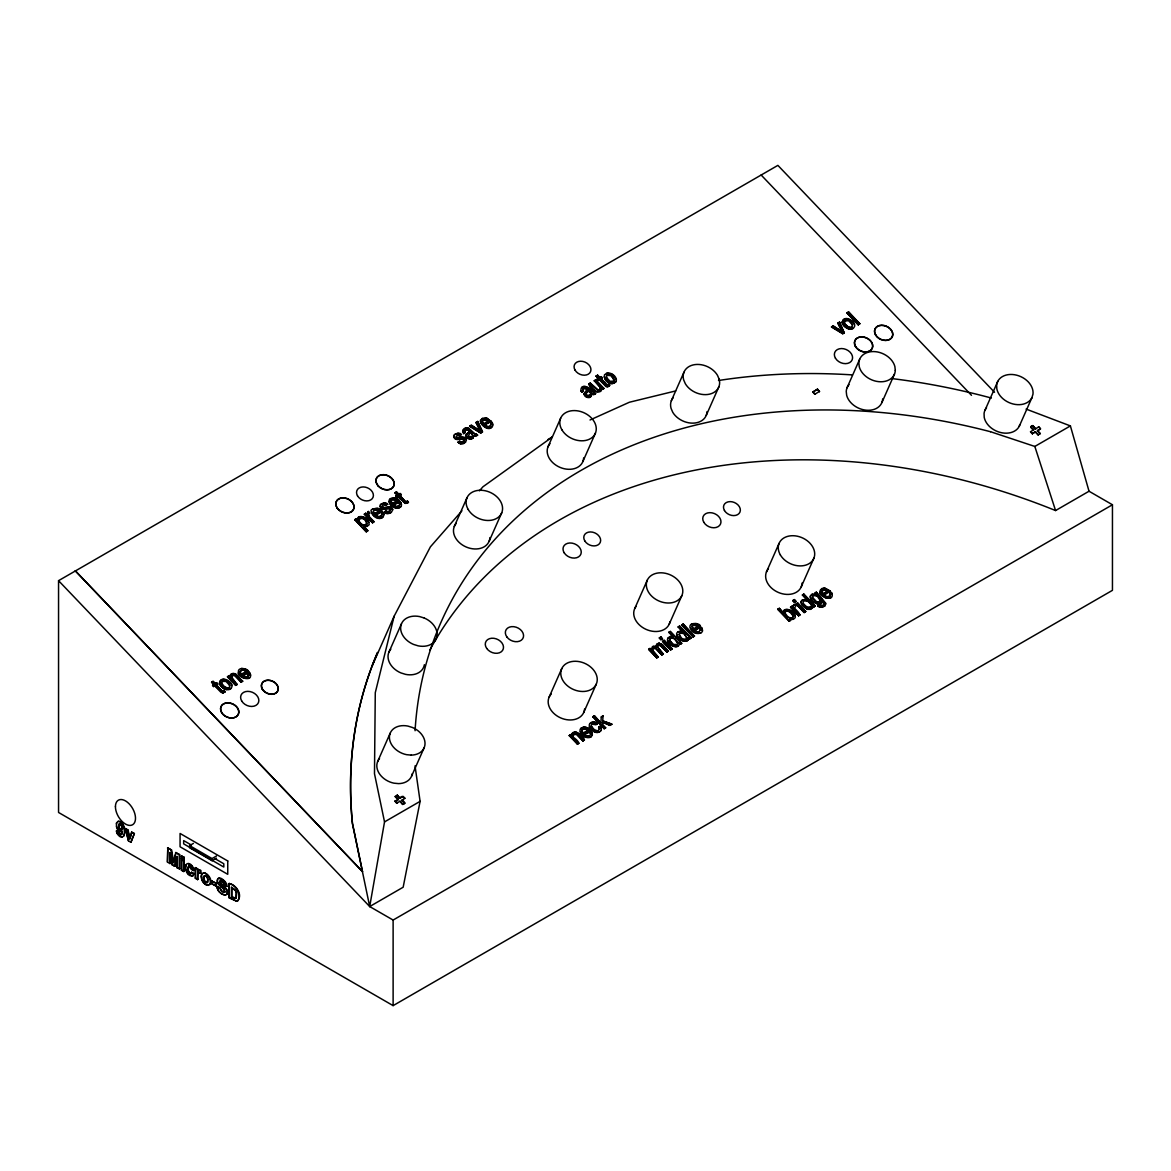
<?xml version="1.0" encoding="UTF-8"?>
<svg xmlns="http://www.w3.org/2000/svg" width="1171" height="1171" viewBox="0 0 1171 1171"><rect width="100%" height="100%" fill="white"/><g stroke="black" fill="none" stroke-linecap="round" stroke-linejoin="round"><path stroke-width="1.5" d="M366.743 524.359C368.792 515.43 352.003 517.611 361.795 524.549C370.607 529.19 365.147 514.64 359.16 518.943M785.302 611.891C788.976 607.647 794.07 618.727 793.03 615.214C792.957 610.486 784.819 610.969 785.434 611.613M465.194 432.582L464.682 431.089L465.194 432.582L463.716 433.651L462.911 430.211L466.219 427.927L468.371 427.898L475.28 434.28L477.592 435.07L475.982 436.315L474.006 435.627L477.592 435.07M463.716 433.651L462.589 431.074M823.886 604.207L821.866 600.313C822.057 610.398 806.556 598.308 810.859 595.38M821.222 603.124C817.724 605.978 810.2 600.313 810.478 596.434M390.821 509.385C388.611 506.882 381.336 512.239 380.194 506.443C381.204 511.288 388.23 506.56 390.821 509.385L388.465 512.02L385.83 511.142L384.41 511.961C385.698 515.562 392.753 511.961 390.733 512.605M464.55 439.652C462.34 437.149 455.051 442.521 453.909 436.71C454.919 441.569 461.945 436.842 464.55 439.652L462.194 442.287L459.544 441.408L458.124 442.228C464.521 448.552 471.181 435.495 460.774 437.149C448.917 439.037 465.385 435.041 466.453 439.974M656.023 646.743C653.155 645.528 651.208 646.787 656.023 646.743L657.59 643.611L656.404 644.753M656.155 646.465L656.053 645.777M783.619 611.364C783.472 607.69 794.582 609.257 795.168 616.107C796.807 620.484 784.731 619.591 793.484 619.269M235.02 889.755L236.762 892.697L236.205 897.601L235.898 891.131L231.521 887.442L231.521 896.693L234.434 898.303L236.235 897.879L235.02 898.42M228.887 675.828L230.131 677.541L228.887 675.828L227.481 676.867L235.605 685.372L237.01 684.552L231.302 677.994L232.282 675.33L234.917 675.345L241.182 682.137L234.786 675.638L232.282 675.33M572.985 736.208L574.083 734.144L576.703 734.144L582.982 740.936L576.586 734.437L573.614 734.48M600.167 388.787L599.933 386.752L594.37 380.677L595.761 379.872L603.885 388.377L602.509 389.387L601.499 387.908L602.509 389.387M600.869 723.005L594.385 715.788L600.869 723.005L601.279 716.974L603.065 715.935L602.699 720.926L611.716 724.132L602.699 720.926M679.356 642.879L680.307 644.284L679.356 642.879C680.336 649.598 667.88 646.568 667.543 639.981C666.797 635.297 679.839 634.741 667.982 638.078M688.665 637.507L689.617 638.912L688.665 637.507C689.821 643.86 677.072 641.459 676.838 634.609C674.701 630.291 690.1 629.866 677.804 632.062M793.279 608.012L793.265 605.685L793.279 608.012L791.933 606.183L793.411 607.72M812.132 608.364L812.733 607.398L810.464 609.344L807.39 609.315L801.637 604.529L801.096 601.792L802.003 600.108L806.702 599.318L801.491 600.752M812.264 608.086C807.785 611.979 801.066 605.348 801.096 601.792M594.385 715.788L592.863 716.872L604.163 728.713L605.553 727.908L602.392 724.6L602.641 722.229L610.003 725.127L611.716 724.132M192.776 875.703C185.618 877.723 183.174 862.925 188.326 863.554C191.824 862.925 196.86 873.024 191.429 869.438L188.926 866.306M186.145 864.579L185.501 867.55M248.252 674.042L248.618 675.828L248.252 674.042L249.789 672.944C254.59 683.44 235.561 677.16 238.46 671.876M381.556 513.308C382.902 517.377 379.99 512.81 382.961 512.503C385.244 514.859 382.273 517.699 383.107 516.923M401.492 504.511C402.107 509.4 391.553 509.487 389.767 503.457C384.527 493.196 410.977 499.578 393.061 504.994C394.803 507.951 400.306 506.941 399.574 504.072L399.238 503.106L400.643 502.3L401.375 504.803L400.643 502.3M492.728 425.556L492.025 422.365C489.054 422.687 491.966 427.254 490.62 423.185M592.277 734.934C591.238 728.479 592.438 736.105 592.409 734.656M702.512 629.954C703.508 634.419 692.851 635.297 690.773 628.9C685.094 619.4 711.909 624.128 694.081 630.437L698.721 632.179L701.649 627.744L702.38 630.247L701.649 627.744M830.034 593.375C830.883 596.127 828.863 592.35 831.439 592.555C836.24 603.05 817.197 596.771 820.11 591.487M237.962 900.806C241.446 895.537 236.732 884.939 229.004 883.578L229.004 897.659L236.937 901.319C243.627 895.888 236.249 884.266 229.004 883.578M380.194 506.443C378.043 503.149 390.397 501.188 386.181 505.36L383.986 504.628L387.791 504.203M453.909 436.71C451.757 433.416 464.126 431.455 459.896 435.627L457.7 434.909L461.506 434.485M201.339 876.596C201.924 867.038 214.425 878.47 209.931 884.442C205.276 888.496 199.143 877.342 201.998 873.756M209.931 884.442C211.819 880.943 207.691 872.732 203.505 872.776M121.55 834.074L122.047 831.439C113.675 832.654 115.344 814.46 122.735 823.974C125.37 827.516 125.707 835.611 122.355 837.016C118.769 838.553 113.397 827.956 119.003 831.864L119.852 833.591L121.608 834.147M116.412 830.751L120.54 834.411L121.886 833.884L122.384 831.249L121.184 831.893M371.514 511.712C366.947 507.219 393.236 506.531 375.393 515.196L379.272 517.07L381.907 515.094M492.654 425.922C488.761 433.856 477.329 421.662 481.076 419.613M491.644 427.313C488.029 430.343 480.169 424.81 480.652 420.682M224.569 892.126C224.803 886.886 215.142 885.422 217.601 879.26C220.133 873.595 232.034 888.482 224.29 885.144L222.914 882.29L220.265 881.104M224.408 892.243L221.451 890.882L219.899 887.808L217.133 886.593L219.563 887.999L222.256 891.892L224.905 891.921C224.759 887.047 215.771 884.222 217.601 879.26M392.739 509.692L389.65 506.926L383.605 507.863L382.258 506.458L383.722 507.57L390.836 507.043L392.739 509.692L391.348 512.386M219.577 682.913C221.348 674.042 233.688 683.015 231.858 686.85C229.94 693.525 218.392 687.07 219.65 682.049M615.507 382.127C618.434 379.17 611.13 386.854 608.349 382.478C603.694 381.351 604.324 373.461 604.631 374.837M842.271 322.288C844.218 313.111 857.699 322.991 854.098 327.265C852.166 331.964 841.041 326.533 842.33 321.425M192.922 875.586L194.005 873.449C190.536 873.303 185.179 872.541 188.926 866.189M191.766 872.161C189.556 875.63 186.789 868.311 188.663 866.408L190.727 866.862L191.766 869.248L193.932 870.492M220.177 881.207C220.25 886.125 230.321 888.321 226.808 894.19C229.37 888.042 219.972 886.403 219.841 881.397L222.168 881.339L224.144 884.09M616.268 380.97C617.307 375.364 608.173 370.417 605.056 374.457M120.92 829.727L121.828 829.346L120.189 829.478L118.564 827.048L118.564 824.926L119.779 823.901L122.208 826.667L121.491 829.536M121.242 829.536L119.252 827.868L119.237 824.121M206.257 876.171L207.779 878.982L207.34 882.495C204.193 883.461 202.788 877.987 204.266 875.879L206.594 875.967L204.266 875.879M206.652 882.788L207.662 882.305C204.559 883.505 202.466 876.713 205.276 875.381M207.779 878.982L207.779 881.69M119.442 824.091L121.506 825.818L122.208 828.761M197.767 873.039L197.636 879.553L197.767 873.039L199.129 872.263L200.768 873.127L198.484 872.336M465.926 435.758C465.458 435.202 470.244 441.906 473.055 437.793C471.181 440.603 465.795 438.73 466.058 435.466M584.022 394.144C583.553 393.602 588.34 400.306 591.15 396.179C589.276 399.004 583.89 397.13 584.153 393.866M240.333 671.407L240.128 672.213L240.538 670.939C244.534 667.733 250.506 673.076 241.241 674.496L240.245 671.92M373.505 510.951L373.373 511.244M391.26 500.573L392.183 499.549C397.467 498.348 399.077 502.183 392.08 503.852L391.173 500.749M482.364 421.633L482.569 420.828M582.119 730.206L581.914 731.011L582.324 729.738C586.32 726.532 592.306 731.875 583.026 733.295L582.046 730.733M691.973 626.997L692.383 625.738L693.086 629.295C700.199 627.656 698.443 623.806 693.188 624.992L692.266 626.017M692.178 626.192L693.086 629.295M821.983 591.018L822.891 594.107L827.897 591.004L824.106 589.452L821.779 591.823L822.188 590.55M123.731 836.123C125.692 832.259 123.702 821.822 118.271 821.398M193.61 874.913L194.005 873.449M994.545 392.285L777.881 165.374L58.55 580.67L58.55 812.469L393.119 1005.626L1112.45 590.33L1112.45 504.76L393.119 920.055L369.699 906.544L384.527 821.896L374.486 773.724L375.276 692.69L394.129 616.224L430.416 546.828L461.93 510.805M229.999 676.428L230.292 675.243L230.131 677.541M582.982 740.936C588.428 737.876 570.438 725.976 571.931 736.354L570.687 734.627L571.931 736.354M474.138 435.334L472.938 438.071M415.032 765.863L420.096 801.359L403.161 887.223L369.699 906.544L58.55 580.67M583.158 391.26L582.777 389.489L583.158 391.26L581.811 392.036L580.875 390.704C580.816 381.731 591.033 388.977 595.688 393.471L594.209 394.422L592.233 393.734L591.033 396.471M173.747 862.485L175.884 852.517L179.661 854.698L179.661 868.794L176.821 867.535L177.158 856.367M174.098 860.831L175.884 852.517M170.293 852.4L172.152 864.842L174.669 866.291L176.821 856.557M174.669 866.291L176.44 859.602M357.331 520.319L356.233 518.753L357.331 520.319C356.174 513.469 369.246 516.762 368.938 523.51C371.163 526.511 359.058 527.272 367.387 526.306M661.878 654.926L655.614 648.119L653.945 647.724L652.393 648.924L655.497 648.412L661.878 654.926L663.284 654.106L657.282 646.846L658.248 645.075L659.873 644.84L666.958 651.984L660.576 645.47L657.604 645.689M601.499 387.908C602.626 397.789 584.856 386.737 590.169 383.093C607.325 397.232 595.322 389.68 590.169 383.093M651.105 649.817L649.964 648.617L651.105 649.817L652.54 646.524M656.785 657.853L648.675 649.349L656.785 657.853L658.19 657.048L652.423 650.769L652.525 648.632M812.615 607.69L812.879 605.553L813.947 606.666L812.879 605.553M129.732 838.831L131.562 832.259L134.372 833.489L130.918 842.315L128.459 840.895L125.297 828.644L128.107 829.888L129.732 838.831L127.771 830.078L125.297 828.644M130.069 838.641L131.899 832.069M358.707 519.909L358.985 519.104M792.679 617.468C793.03 619.503 783.004 617.293 785.126 612.052M812.352 596.961L812.615 596.156M686.938 638.707C678.975 620.645 675.213 645.031 686.762 638.868M811.152 606.754C813.406 603.665 804.418 598.249 803.701 601.06M820.403 601.455C821.574 597.971 815.719 593.009 812.806 595.995M368.192 514.859L368.455 514.084L368.967 516.748L373.886 521.959L372.48 522.778L364.357 514.274L365.776 513.249L367.123 515.064L365.776 513.249M669.578 639.659L669.695 639.381M803.379 601.513C801.432 603.446 808.151 611.013 811.283 606.476L810.844 607.193M986.524 407.815A18.926 14.242 23.9 0 0 984.064 413.465L984.211 417.344A18.926 14.242 23.9 0 0 1000.4 432.465A18.926 14.242 23.9 0 0 1019.282 426.244L1019.751 424.678M1031.885 397.745L1032.983 394.173A18.926 14.242 23.9 0 0 1016.633 375.174A18.926 14.242 23.9 0 0 996.667 384.966L996.828 388.845A18.926 14.242 23.9 0 0 1013.017 403.966A18.926 14.242 23.9 0 0 1031.885 397.745L1019.282 426.244M229.677 687.07C229.223 673.749 212.244 684.933 228.243 688.167L229.472 687.245M614.219 380.926C606.607 363.069 601.821 386.298 613.882 381.365M792.884 617.307L793.177 616.488M844.218 321.996C852.195 313.199 857.143 337.014 844.715 323.928L844.335 321.703L844.511 322.962M814.855 593.17L816.026 594.4L814.855 593.17L816.26 592.145L825.745 603.211L824.765 606.007L822.174 607.354L817.782 606.183L819.334 605.085C824.018 605.348 823.711 606.022 819.202 605.363L817.782 606.183M600.782 730.894C600.05 731.773 602.845 728.494 600.138 726.283L598.732 727.103L599.493 729.05L597.825 730.924C591.34 732.021 588.076 720.267 596.024 724.425L597.43 723.619C595.629 719.638 588.545 723.912 590.125 723.371M130.918 842.315L134.372 833.489M589.716 723.751C587.198 727.103 595.541 735.974 600.401 731.158M238.416 671.261C238.547 664.85 258.337 671.32 242.221 675.638L246.1 677.511L248.735 675.55M591.589 731.758L590.184 732.563L590.535 733.514C591.414 736.091 586.188 737.569 584.022 734.437C601.426 729.621 577.274 722.741 580.304 731.919C581.489 737.159 590.301 739.984 592.204 735.3M820.051 590.872L821.837 588.545L824.589 587.886L830.459 591.238L824.472 588.164L820.49 589.803M589.613 395.344L590.521 394.598L587.125 395.769L586.042 394.612L586.378 393.075M214.82 685.884L220.953 692.31L223.134 693.012L214.952 685.591L213.634 686.557L212.58 685.459L213.766 684.772L211.658 682.151L213.049 681.346L215.288 683.688L213.049 681.346M212.58 685.459L213.898 684.493L211.658 682.151M213.634 686.557L214.952 685.591M215.157 683.981C216.474 681.595 219.314 684.567 216.211 685.079L222.168 691.256L224.012 690.48L224.964 691.9L224.012 690.48M216.211 685.079L217.777 683.952M220.089 680.995C222.871 677.028 230.599 681.42 231.77 685.064M219.753 683.849L219.709 682.634M220.163 684.815L219.885 683.557M222.153 681.361L225.988 681.42L229.97 685.664M221.539 683.22L224.788 687.026L228.243 688.167M220.821 685.825L220.294 684.523M221.729 686.879L220.953 685.533M222.768 687.845L221.861 686.587M222.168 691.256L216.342 684.786M223.807 688.636L222.885 687.567M242.573 681.332L235.473 673.779L232.868 673.398L230.76 674.525L233.395 673.618L235.913 674.437L242.573 681.332L241.182 682.137M224.891 689.221L223.939 688.343M231.185 677.409L231.331 676.575L237.01 684.552M225.974 689.617L230.848 688.563M238.518 673.12L243.7 678.155L249.408 677.892M241.489 668.407L245.749 669.402L248.676 671.905M240.187 672.769L241.241 674.496M240.406 671.232L241.343 670.207M235.605 685.372L237.128 684.274M241.211 670.485L242.456 669.841M242.338 670.119L243.773 669.914M242.221 675.638L248.808 671.627M246.13 671.671L245.076 670.412M243.334 676.618L242.353 675.36M244.417 677.204L248.267 676.516M249.789 672.944L250.653 675.169M363.61 526.306L367.84 530.741L366.318 531.839L354.813 519.792L356.233 518.753M357.228 519.339L357.448 520.041M358.78 516.894L363.698 517.275L368.88 522.295M358.721 520.51L358.838 519.631M358.897 521.168L358.853 520.231M359.219 521.856L359.029 520.89M361.795 524.549L359.351 521.563M368.514 511.361C368.265 510.893 369.304 515.255 369.846 512.752M362.542 524.989L361.927 524.257M363.303 525.311L366.874 524.081M368.236 515.401L368.309 514.567M368.499 516.03L368.353 515.108M368.967 516.748L368.616 515.738M372.568 509.063L377.486 508.346L381.863 511.464M372.1 513.659C373.549 516.148 379.038 519.573 381.907 517.904C377.882 520.041 372.729 516.426 371.807 512.386M373.359 512.327L374.413 514.054L373.432 511.478M374.53 513.762L379.433 510.951L376.945 509.473L374.515 509.751L379.302 511.229L374.413 514.054M366.318 531.839L354.945 519.5M367.84 530.741L363.493 526.599M375.393 515.196L381.98 511.171M372.48 522.778L374.017 521.681L369.099 516.455M380.926 504.394L384.264 503.003L387.66 504.496M376.506 516.162L375.525 514.903M382.258 505.828L382.141 506.75M377.589 516.748L381.453 516.074M381.439 513.601L382.961 512.503M383.825 514.713L383.415 513.264M384.41 511.961L385.962 510.863L387.66 511.756L390.294 510.995M389.182 501.51C389.606 505.55 397.628 510.424 400.775 506.721M390.236 498.861L395.154 498.143L399.531 501.261M385.113 512.62L384.527 511.683M385.83 513.118L385.23 512.327M390.968 501.554L392.08 503.852M398.228 496.431L405.034 503.369L407.347 503.223L404.493 502.564L398.36 496.138L397.042 497.104L396.003 496.006L397.189 495.318L395.066 492.698L396.457 491.893L398.696 494.235L396.457 491.893M392.183 499.549L396.969 501.027M386.576 513.454L389.753 513.308M396.003 496.006L397.306 495.04L395.066 492.698M393.061 504.994L399.662 500.968M397.042 497.104L398.36 496.138M394.173 505.96L393.193 504.701M398.564 494.528C399.897 492.142 402.722 495.113 399.618 495.626L405.59 501.803L407.42 501.027L408.386 502.447L407.42 501.027M399.618 495.626L401.199 494.499M395.256 506.545L399.121 505.872M399.574 504.072L399.238 503.106M405.59 501.803L399.75 495.333M454.641 434.661L457.978 433.27L461.374 434.763M463.306 429.655C467.844 423.331 472.85 435.656 476.612 434.046M458.124 442.228L459.676 441.13L461.374 442.023L464.009 441.262M458.827 442.887L458.256 441.95M465.048 430.46C465.751 428.498 471.328 430.913 468.766 432.158C471.635 429.581 464.902 428.074 464.565 431.382M459.559 443.385L458.959 442.594M460.291 443.721L465.648 442.111M469.644 426.317L471.342 425.117L480.154 430.957L471.21 425.41L469.644 426.317L480.842 433.05L482.496 431.879L477.739 421.428L476.041 422.629L480.154 430.957M467.902 433.036L466.307 434.631L468.766 432.158M467.946 436.212C475.587 436.959 471.254 438.876 467.946 436.212L469.966 433.094M470.918 432.04L472.718 435.553L470.918 432.04L469.834 433.387M476.041 422.629L477.739 421.428M372.129 665.962L394.129 616.224M490.912 421.326L486.668 417.93L482.291 418.633L486.55 418.208L490.912 421.326L484.457 425.058L485.57 426.039L489.097 426.815L490.971 424.956M483.579 419.628C488.131 421.033 490.093 420.082 483.579 419.628L482.642 420.652M482.628 422.76L483.477 423.917L482.554 421.897M480.842 433.05L469.761 426.024M484.457 425.058L491.044 421.048M482.496 431.879L477.607 421.721M485.57 426.039L484.589 424.78M486.653 426.625L489.829 426.507M388.845 652.335L401.448 623.836M490.503 423.463L492.025 422.365M492.889 424.59L492.479 423.126M454.289 526.467L466.907 497.968M377.589 761.662L390.206 733.163M489.127 541.265L501.744 512.766M547.999 446.824L560.602 418.325M398.008 799.544C389.533 791.845 403.819 800.613 394.964 801.301L396.808 803.233L399.984 801.198L402.678 804.418L399.984 801.198M362.512 871.634L75.339 570.863L362.512 871.634L352.486 823.447A574.39 432.158 23.9 0 1 377.501 652.613M400.014 798.388L397.306 795.153L400.014 798.388C402.063 793.001 407.581 801.491 403.044 796.631M394.964 801.301L398.14 799.251M396.808 803.233L395.095 801.023M581.972 387.528C587.081 383.239 591.209 392.753 595.556 393.749L593.448 394.729L592.233 393.734M580.875 390.704L581.811 392.036M411.621 776.08L424.224 747.581M587.579 389.87C587.095 386.181 578.313 387.908 587.564 389.475M404.668 803.277C396.252 796.134 409.367 803.438 402.678 804.418M584.797 392.519L586.129 391.143L585.5 391.685M587.681 389.182L587.3 390.309L587.696 389.592M585.998 393.968L586.042 394.612M586.466 395.271L586.159 394.334M587.93 391.773L589.013 390.441L590.813 393.954L590.916 392.724M587.125 395.769L586.598 394.978M599.815 377.53L601.265 376.696L602.318 377.794L600.869 378.628L606.827 384.82L608.539 384.322L609.623 385.464C604.704 390.558 602.216 376.842 598.176 380.399L597.122 379.302L598.308 378.614L596.185 375.993L597.576 375.188L599.815 377.53L597.576 375.188M600.196 387.367L594.37 380.677M587.886 396.003L588.676 395.959M590.784 393.017L590.462 391.963M594.253 380.956L595.761 379.872M597.122 379.302L598.425 378.335L596.185 375.993M598.176 380.399L599.479 379.433M599.684 377.823L601.265 376.696M595.439 391.216L588.779 383.898M608.539 384.322L606.71 385.098L600.869 378.628M600.738 378.921L602.318 377.794M596.639 391.846L600.738 390.836M604.119 376.755C604.704 380.151 611.042 384.981 614.585 382.99M606.944 373.154L612.126 374.398L616.473 379.828M606.695 375.203L611.277 375.715L614.512 380.107M606.066 377.062L610.076 381.322L614.014 381.087M601.557 389.006L601.367 388.201M609.623 385.464L607.661 386.854L606.271 386.371M582.851 461.564L595.468 433.065M761.15 175.021L971.491 395.315M671.32 400.775L683.937 372.276M549.14 697.096L561.758 668.597M706.274 415.295L718.892 386.796M578.796 743.351C563.939 730.484 583.099 742.429 577.391 744.171L569.267 735.666L570.687 734.627M572.092 734.056L572.56 733.324M572.429 733.602L573.366 732.709M573.234 732.987L574.654 732.212M583.656 712.641L596.273 684.142A18.926 14.242 23.9 0 0 575.503 661.264A18.926 14.242 23.9 0 0 565.256 683.703A18.926 14.242 23.9 0 0 596.273 684.142M574.537 732.49L575.312 732.124M575.195 732.417L575.986 732.168M575.869 732.461L576.644 732.329M584.373 740.145L577.259 732.578M580.64 728.991L581.182 728.318M581.065 728.596L581.987 727.733M634.711 608.613L647.314 580.113M580.304 731.919L585.485 736.954L591.209 736.691M581.855 728.011L583.29 727.206M581.987 731.568L583.026 733.295M582.207 730.031L583.129 729.006M583.158 727.498L584.739 727.074M577.391 744.171L578.928 743.073M583.012 729.284L584.256 728.64M584.124 728.918L585.559 728.728M584.607 727.352L586.232 727.308M584.022 734.437L590.608 730.426M587.974 730.089L586.861 729.211M590.477 730.704L587.666 727.923M585.119 735.417L584.139 734.158M591.018 722.522L594.078 722.185L597.43 723.619M589.452 726.664L594.634 731.685L599.581 731.934M586.203 736.003L589.379 735.886M591.706 724.146L595.907 724.717L597.312 723.898M591.135 725.991L594.458 729.826L597.825 730.924M590.535 733.514L590.184 732.563M601.279 716.974L603.065 715.935M599.493 729.05L598.732 727.103M598.615 727.381L600.138 726.283M602.641 722.229L609.871 725.42L611.599 724.425M601.352 728.611L600.723 727.089M602.392 724.6L605.553 727.908M604.163 728.713L605.685 727.615M651.061 648.822L651.237 649.524M652.203 649.788L658.19 657.048M662.508 638.634L660.986 639.732L659.361 638.019L660.883 636.922L662.391 638.912L660.883 636.922M657.282 646.846L663.284 654.106M668.363 651.178L662.405 644.518L658.819 643.142L662.274 644.797L668.363 651.178L666.958 651.984M660.986 639.732L659.478 637.741M669.197 624.202L681.815 595.702A18.926 14.242 23.9 0 0 661.088 572.795A18.926 14.242 23.9 0 0 650.783 595.205A18.926 14.242 23.9 0 0 681.815 595.702M662.552 641.342L670.676 649.846L662.552 641.342L664.059 640.259L672.183 648.763L670.676 649.846M664.059 640.259L672.052 649.041M673.062 636.936L668.978 632.252L670.368 631.447L681.668 643.289L680.307 644.284M668.861 632.53L670.368 631.447M667.543 639.981C668.158 643.289 674.364 648.09 677.863 646.275M669.739 640.947L673.486 644.46L677.321 644.533L674.891 645.236L672.608 644.313L669.695 639.995M671.261 637.771L674.716 638.942L677.775 642.967L674.086 638.21L671.261 637.771L669.739 639.132M682.356 631.564L678.287 626.88L679.678 626.075L690.978 637.902L689.617 638.912M678.155 627.158L679.678 626.075M676.838 634.609C677.438 638.224 684.567 643.303 687.933 640.317M681.712 625.124L683.235 624.026L694.418 636.131L693.012 636.951L681.712 625.124L683.235 624.026M678.887 634.287L682.034 638.663L686.162 639.512M679.487 633.028L684.025 633.57L687.216 637.917M679.414 643.904L679.239 643.157M691.241 624.304L696.16 623.587L700.536 626.705M690.363 627.905L695.545 632.94L701.268 632.691M693.188 624.992L697.975 626.47M694.081 630.437L700.668 626.412M695.179 631.403L694.198 630.144M693.012 636.951L694.535 635.853M697.901 626.368L693.217 629.003M696.262 631.989L699.438 631.872M831.483 327.016L833.181 325.816L841.993 331.642L833.049 326.094L831.483 327.016L842.681 333.735L844.203 332.857L839.578 322.127L837.88 323.313L841.993 331.642M700.595 630.335L700.243 628.549M837.88 323.313L839.578 322.127M842.769 320.371C845.55 316.404 853.293 320.781 854.449 324.426M842.432 323.211L842.388 321.996M846.955 312.92L858.241 324.762L846.955 312.92L848.477 311.823L859.777 323.664L858.241 324.762M819.554 391.319L814.884 394.232L812.791 392.051L817.46 389.138L819.437 391.612L817.46 389.138M842.857 324.191L842.564 322.933M848.477 311.823L859.646 323.943M844.847 320.737L848.668 320.795L852.649 325.04M843.515 325.201L842.974 323.899M844.715 323.928L848.228 326.841L851.537 327.265M844.408 326.241L843.632 324.909M814.884 394.232L812.923 391.758M845.447 327.221L844.54 325.962M842.681 333.735L844.335 332.579M846.501 327.997L845.564 326.943M847.57 328.597L846.618 327.719M848.653 328.992L852.737 328.524M847.043 387.791L859.646 359.292M766.449 571.931L779.052 543.432M789.43 619.137L790.469 620.22L789.093 621.23L777.793 609.403L779.315 608.305L783.458 613.077L779.315 608.305M784.219 610.398C787.571 607.427 794.567 612.535 795.168 616.107M784.848 612.857L788.054 617.205L792.064 618.127M796.031 601.309L794.494 602.406L792.869 600.694L794.392 599.596L795.899 601.587L794.392 599.596M790.527 607.207L798.637 615.712L790.527 607.207L791.933 606.183M881.895 402.561L894.498 374.061M801.301 586.686L813.904 558.186M794.67 604.295C791.025 604.646 799.017 606.402 794.553 604.587M794.494 602.406L792.987 600.416M796.06 604.016L804.184 612.521L796.06 604.016L797.583 602.933L805.692 611.438L804.184 612.521M800.042 614.907C784.146 599.772 803.774 614.468 798.637 615.712M789.093 621.23L790.469 620.22M797.583 602.933L805.575 611.716M806.57 599.611L802.501 594.927L803.892 594.121L815.177 605.949L813.816 606.959M802.369 595.205L803.892 594.121M803.247 603.621L807.009 607.134L810.961 606.915M804.653 600.738L805.414 600.342M805.282 600.621L806.102 600.372M805.97 600.664L806.834 600.562M811.254 604.704L807.595 600.884M816.158 594.121L811.942 594.473L816.026 594.4M813.406 595.351L817.387 596.288L820.549 600.957M820.534 601.177L819.041 602.509L816.992 602.392L812.674 597.913L816.363 601.792L820.227 601.601M816.26 592.145L825.833 604.104M820.154 592.731L825.35 597.766L831.059 597.503M821.837 592.38L822.891 594.107M822.057 590.843L822.993 589.818M822.862 590.096L824.106 589.452M823.989 589.73L825.423 589.525M820.095 601.894L820.681 600.664M818.427 606.695L817.9 605.905M823.872 595.249L827.048 596.771L830.049 595.849L829.229 596.698L826.931 597.064L823.872 595.249L830.459 591.238M821.866 600.313L824.003 603.402M827.78 591.282L826.726 590.023M819.846 607.339L824.765 606.007M829.902 593.653L831.439 592.555M832.303 594.78L831.893 593.331M985.148 409.909L997.765 381.395M1030.875 426.771C1039.306 433.929 1026.162 426.61 1032.866 425.615L1035.559 428.864L1032.866 425.615M1030.524 431.777L1032.368 433.709L1030.524 431.777L1033.686 429.728M1035.413 431.953L1038.223 434.895L1035.413 431.953L1032.368 433.709M1038.721 426.815L1040.448 429.04L1037.404 430.796L1040.214 433.738L1037.535 430.504L1040.565 428.762L1038.721 426.815L1035.559 428.864M240.201 671.686L240.538 670.939M582.002 730.484L582.324 729.738M472.308 436.476L472.85 435.261M590.404 394.876L590.945 393.661M793.133 605.963L793.557 605.026M829.917 596.127L830.385 594.326M465.999 435.188L466.424 434.353M584.095 393.588L584.519 392.739M582.66 389.782L583.143 388.86M197.636 879.553L195.294 878.191L195.294 867.77L197.636 869.116L197.636 871.165L199.011 869.936L200.768 870.39L200.768 873.127M197.636 871.165L198.075 870.477M230.175 675.535L230.76 674.525M368.338 514.362L368.763 513.615M677.321 644.533L677.907 642.689M227.145 894C225.432 897.381 216.533 891.98 217.133 886.593M600.108 388.977L599.201 390.031M479.451 490.795L482.95 486.785L552.302 437.017L548.072 439.462M823.301 605.144L823.828 604.412M589.013 390.441L586.686 392.856M373.578 510.776L374.515 509.751M587.432 390.031L585.998 391.436M367.928 511.61L367.123 515.064M796.002 605.685L794.392 608.335M382.463 505.506L384.117 504.35M407.347 503.223L408.503 502.169M225.095 691.622L223.134 693.012M811.225 595.014L812.074 594.18M481.501 419.218L482.423 418.354M381.907 517.904L382.712 517.158M192.439 875.908L193.259 875.396L191.868 876.054M483.477 423.917L488.409 420.696M596.068 376.272L597.459 375.481M394.949 492.976L396.34 492.186M588.662 384.176L590.052 383.385M398.696 494.235L400.145 493.401M354.813 519.792L356.101 519.046M364.357 514.274L365.645 513.527M581.928 391.758L583.29 390.968M392.212 503.559L397.028 500.632M399.106 503.398L400.511 502.579M602.626 389.109L603.885 388.377M211.527 682.43L212.917 681.639M215.288 683.688L216.723 682.854M227.481 676.867L228.769 676.121M241.358 674.218L246.247 671.393M858.372 324.469L859.777 323.664M241.314 681.859L242.704 681.054M812.791 392.051L817.343 389.416M116.5 822.906L116.295 823.696M116.471 826.741L119.354 830.766L122.047 831.498M116.471 831.556L116.749 830.561M116.676 832.347L116.807 831.351M116.998 833.152L117.012 832.157M117.437 833.972L122.355 837.016M120.935 834.455L121.886 833.884M128.459 840.895L125.634 828.453M170.293 854.23L169.956 863.569L167.453 862.119L167.79 847.848L171.537 850L173.425 860.7M167.453 848.038L171.537 850M216.445 858.153L212.039 860.685L189.614 847.745L189.614 845.608L193.405 843.413M175.548 852.708L179.661 854.698M167.453 862.119L167.79 847.848M181.403 856.089L184.081 857.26L183.745 859.865L181.403 858.504L181.403 856.089L184.081 857.26M181.403 858.504L184.081 859.675M172.152 864.842L174.991 866.086M181.403 859.748L184.081 860.905L183.745 871.531L181.403 870.185L181.403 859.748L184.081 860.905M176.821 867.535L179.661 868.794M188.326 863.554L191.985 866.291L193.61 870.697M181.403 870.185L184.081 871.341M188.326 866.613L189.263 866.116M185.574 868.809L188.297 873.859L192.205 875.864M195.294 867.77L197.972 868.926L197.972 870.975M189.614 845.608L212.039 858.563L216.445 856.03M190.361 873.507L191.502 872.878M199.011 869.936L200.431 870.58L200.431 873.317M195.294 878.191L197.972 879.362M201.412 877.869L201.675 876.406M201.632 879.07L201.749 877.665M206.667 876.581L207.355 877.65M201.998 880.226L202.524 881.339M203.169 882.363L203.93 883.256M204.808 884.046L208.409 885.393M211.409 880.899L216.298 883.329L215.962 886.125L211.409 883.505L211.409 880.899L216.298 883.329M218.845 878.221L224.408 881.192L226.706 886.535M211.409 883.505L216.298 885.935M219.841 881.397L220.602 880.899M217.221 887.706L217.469 886.403M217.455 888.774L217.557 887.516M224.29 885.144L227.042 886.345M217.865 889.814L217.791 888.584M218.435 890.809L220.016 892.609M659.361 638.019L660.766 637.214M220.997 893.4L225.081 895.156M231.521 887.442L234.434 889.199M224.071 892.434L224.905 891.921M1030.743 427.049L1032.734 425.907M648.675 649.349L650.081 648.324M395.198 796.587L397.306 795.153M400.131 798.11L403.175 796.353M1032.485 433.416L1035.545 431.66M229.004 897.659L236.937 901.319M231.521 896.693L235.839 898.157M401.858 800.32L405.02 798.285M700.112 628.842L701.517 628.022M1038.223 434.895L1040.346 433.46M402.809 804.14L404.8 802.984M656.916 657.575L658.322 656.77M662.01 654.633L663.415 653.828M667.089 651.705L668.495 650.886M670.793 649.554L672.183 648.763M680.439 643.991L681.668 643.289M689.734 638.619L690.978 637.902M384.527 821.896L420.096 801.359M990.49 431.704L1034.827 446.444L1070.396 425.907L1089.03 491.235L1112.45 504.76M777.793 609.403L779.183 608.598M792.869 600.694L794.275 599.889M592.863 716.872L594.253 716.081M569.267 735.666L570.555 734.92M823.008 593.829L827.897 591.004M583.158 733.017L588.047 730.192M590.052 732.841L591.457 732.036M798.768 615.434L800.174 614.614M804.301 612.228L805.692 611.438M813.947 606.666L815.177 605.949M583.114 740.658L584.49 739.852M429.903 649.89A539.026 405.561 23.9 0 1 1055.569 510.556L1089.03 491.235M590.023 419.994L629.398 402.239L675.682 390.938M457.832 434.617L455.856 437.017M118.9 824.311L119.779 823.901M657.473 643.889L658.819 643.142M587.257 395.491L588.003 395.725M847.687 328.304L848.785 328.714M225.008 688.943L226.105 689.338M1026.103 409.089L1070.396 425.907M825.292 589.818L826.594 590.316M585.441 729.006L586.744 729.504M243.641 670.207L244.944 670.705M806.717 600.855L807.478 601.162M362.659 524.696L363.42 525.018M586.1 727.601L587.535 728.201M459.676 443.092L460.423 443.443M385.962 512.825L386.708 513.176M485.687 425.746L486.77 426.332M695.311 631.125L696.394 631.711M394.305 505.682L395.388 506.267M376.623 515.884L377.721 516.47M585.251 735.125L586.334 735.71M243.451 676.326L244.534 676.911M191.297 844.994L183.657 840.588L183.657 843.867L223.807 867.052L223.807 863.774L215.259 858.826M131.562 832.259L134.036 833.693M191.429 872.351L193.669 873.654M831.615 326.724L842.813 333.457M606.154 386.664L599.347 379.726M601.133 376.989L602.187 378.087M608.422 384.6L609.505 385.742M803.76 594.414L815.06 606.241M597.239 379.023L598.293 380.121M802.501 594.927L806.702 599.318M595.644 380.151L603.753 388.655M588.881 390.719L590.345 392.256M789.313 619.415L790.352 620.513M777.925 609.11L789.225 620.952M683.117 624.304L694.418 636.131M681.829 624.831L693.13 636.658M679.546 626.368L690.846 638.195M678.287 626.88L682.488 631.271M670.251 631.74L681.537 643.567M668.978 632.252L673.179 636.658M476.48 434.324L477.461 435.349M400.014 493.694L401.068 494.791M396.12 495.728L397.174 496.826M592.994 716.593L604.295 728.421M368.397 511.639L369.714 513.03M364.488 513.981L372.612 522.486M569.399 735.373L577.523 743.878M227.598 676.575L235.722 685.079M216.606 683.132L217.66 684.245M212.712 685.181L213.766 686.279M600.02 726.576L600.606 727.381M831.308 592.848L831.761 593.609M491.893 422.658L492.347 423.419M382.844 512.796L383.283 513.557M117.334 832.962L117.773 833.781M837.997 323.035L842.11 331.364M476.158 422.336L480.271 430.665M839.446 322.406L844.203 332.857M573.234 736.515L573.366 737.408M1034.827 446.444L1055.569 510.556M812.484 597.269L812.542 598.205M369.699 906.544L352.412 823.594A574.39 432.158 23.9 0 1 377.56 652.481M170.615 854.157L172.488 864.637M171.2 850.205L173.41 862.676M230.131 676.135L230.263 677.262M783.531 611.877L783.458 613.077M393.119 920.055L393.119 1005.626M231.843 887.252L231.843 896.503M229.34 883.388L229.34 897.469M215.962 883.52L215.962 886.125M212.039 858.563L212.039 860.685M211.746 880.709L211.746 883.3M195.63 867.565L195.63 878.001M183.745 857.45L183.745 859.865M183.745 861.095L183.745 871.531M181.739 855.899L181.739 858.314M181.739 859.558L181.739 869.98M179.324 854.889L179.324 868.984M177.158 858.197L177.158 867.345M169.956 852.59L169.956 863.569M882.685 398.887A18.926 14.242 23.9 0 1 866.145 410.187A18.926 14.242 23.9 0 1 846.677 395.374L846.238 391.465A18.926 14.242 23.9 0 1 849.019 384.644M583.656 457.905A18.926 14.242 23.9 0 1 560.045 467.39A18.926 14.242 23.9 0 1 549.975 443.663M415.076 730.719A538.997 405.532 23.9 0 1 990.476 431.718M412.265 773.724A18.473 13.906 23.9 0 1 398.55 783.619L393.924 783.165A18.473 13.906 23.9 0 1 379.536 758.588M489.932 537.606A18.926 14.242 23.9 0 1 466.292 547.047A18.926 14.242 23.9 0 1 456.28 523.32M424.37 664.689A18.926 14.242 23.9 0 1 405.561 674.364L400.877 672.901A18.926 14.242 23.9 0 1 390.821 649.173M707.035 411.621A18.926 14.242 23.9 0 1 693.012 423.141A18.926 14.242 23.9 0 1 672.74 412.28L671.056 408.372A18.926 14.242 23.9 0 1 673.266 397.598M718.511 380.502A574.39 432.158 23.9 0 1 852.166 374.881M892.185 378.614A574.39 432.158 23.9 0 1 991.383 398.038M802.106 583.026A18.926 14.242 23.9 0 1 778.481 592.497A18.926 14.242 23.9 0 1 768.439 568.769M584.592 709.026A18.926 14.242 23.9 0 1 560.485 717.823A18.926 14.242 23.9 0 1 551.263 694.008M669.973 621.83A18.926 14.242 23.9 0 1 645.997 629.339A18.926 14.242 23.9 0 1 635.999 606.476M600.284 388.494L599.991 389.27L600.284 388.494M824.018 603.914L823.696 604.69L824.018 603.914M391.377 500.295L391.055 501.042L391.377 500.295M482.774 420.36L482.437 421.106L482.774 420.36M411.167 755.119L406.527 754.666A18.473 13.906 23.9 0 1 389.416 736.749A18.473 13.906 23.9 0 1 407.889 726.079L412.485 727.498A18.473 13.906 23.9 0 1 425.014 743.995A18.473 13.906 23.9 0 1 411.167 755.119M424.268 618.025L419.569 616.575A18.926 14.242 23.9 0 0 400.892 625.621A18.926 14.242 23.9 0 0 413.48 644.401L418.179 645.85A18.926 14.242 23.9 0 0 436.856 636.804A18.926 14.242 23.9 0 0 424.268 618.025M227.745 860.978L180.071 833.459L180.071 846.779L227.745 874.313L227.745 860.978M719.155 379.199L717.472 375.291A18.926 14.242 23.9 0 0 694.915 364.605A18.926 14.242 23.9 0 0 683.659 379.872L685.357 383.766A18.926 14.242 23.9 0 0 707.899 394.466A18.926 14.242 23.9 0 0 719.155 379.199M895.303 370.387L894.864 366.479A18.926 14.242 23.9 0 0 875.381 351.666A18.926 14.242 23.9 0 0 858.841 362.966L859.294 366.874A18.926 14.242 23.9 0 0 878.762 381.673A18.926 14.242 23.9 0 0 895.303 370.387M584.739 540.826A8.768 6.602 23.9 0 0 599.362 543.812A8.768 6.602 23.9 0 0 592.526 532.146A8.768 6.602 23.9 0 0 584.739 540.826M835.406 358.15A9.456 7.114 23.9 0 0 851.185 361.371A9.456 7.114 23.9 0 0 843.823 348.782A9.456 7.114 23.9 0 0 835.406 358.15M575.034 370.109A8.768 6.602 23.9 0 0 589.657 373.095A8.768 6.602 23.9 0 0 582.836 361.429A8.768 6.602 23.9 0 0 575.034 370.109M378.174 485.994A9.456 7.114 23.9 0 0 393.676 486.214A9.456 7.114 23.9 0 0 383.356 474.636A9.456 7.114 23.9 0 0 378.233 485.848A9.456 7.114 23.9 0 0 393.734 486.067A9.456 7.114 23.9 0 0 383.298 474.767A9.456 7.114 23.9 0 0 378.174 485.994M221.597 712.539A9.456 7.114 23.9 0 0 237.376 715.759A9.456 7.114 23.9 0 0 230.014 703.171A9.456 7.114 23.9 0 0 221.597 712.539A9.456 7.114 23.9 0 0 237.435 715.613A9.456 7.114 23.9 0 0 230.072 703.024A9.456 7.114 23.9 0 0 221.656 712.392M561.904 429.816A18.926 14.242 23.9 0 0 593.477 436.227A18.926 14.242 23.9 0 0 578.723 411.05A18.926 14.242 23.9 0 0 561.904 429.816M468.18 509.458A18.926 14.242 23.9 0 0 499.754 515.928A18.926 14.242 23.9 0 0 485.043 490.722A18.926 14.242 23.9 0 0 468.18 509.458M241.665 700.946A9.456 7.114 23.9 0 0 257.459 704.166A9.456 7.114 23.9 0 0 250.082 691.578A9.456 7.114 23.9 0 0 241.665 700.946M357.492 495.816A8.768 6.602 23.9 0 0 372.115 498.802A8.768 6.602 23.9 0 0 365.293 487.136A8.768 6.602 23.9 0 0 357.492 495.816M262.333 689.207A8.768 6.602 23.9 0 0 276.956 692.193A8.768 6.602 23.9 0 0 270.135 680.527A8.768 6.602 23.9 0 0 262.333 689.207M262.392 689.06A8.768 6.602 23.9 0 0 277.015 692.046A8.768 6.602 23.9 0 0 270.194 680.38A8.768 6.602 23.9 0 0 262.392 689.06M337.087 507.965A9.456 7.114 23.9 0 0 352.881 510.454A9.456 7.114 23.9 0 0 344.728 498.085A9.456 7.114 23.9 0 0 337.087 507.965M506.926 637.024A9.456 7.114 23.9 0 0 522.676 638.78A9.456 7.114 23.9 0 0 513.762 626.675A9.456 7.114 23.9 0 0 506.926 637.024M724.454 510.512A8.768 6.602 23.9 0 0 739.077 513.484A8.768 6.602 23.9 0 0 732.256 501.832A8.768 6.602 23.9 0 0 724.454 510.512M337.146 507.819A9.456 7.114 23.9 0 0 352.939 510.322A9.456 7.114 23.9 0 0 344.801 497.953A9.456 7.114 23.9 0 0 337.146 507.819M780.354 554.922A18.926 14.242 23.9 0 0 811.913 561.348A18.926 14.242 23.9 0 0 797.188 536.172A18.926 14.242 23.9 0 0 780.354 554.922M855.474 346.572A9.456 7.114 23.9 0 0 871.268 349.792A9.456 7.114 23.9 0 0 863.891 337.189A9.456 7.114 23.9 0 0 855.474 346.572M855.547 346.426A9.456 7.114 23.9 0 0 871.326 349.646A9.456 7.114 23.9 0 0 863.964 337.058A9.456 7.114 23.9 0 0 855.547 346.426M115.431 806.673A14.198 8.197 60 0 0 130.479 825.409A14.198 8.197 60 0 0 130.479 805.326A14.198 8.197 60 0 0 115.431 806.673M875.615 334.833A9.456 7.114 23.9 0 0 891.409 338.053A9.456 7.114 23.9 0 0 884.032 325.465A9.456 7.114 23.9 0 0 875.615 334.833M703.786 522.251A9.456 7.114 23.9 0 0 719.58 525.472A9.456 7.114 23.9 0 0 712.202 512.883A9.456 7.114 23.9 0 0 703.786 522.251M875.557 334.979A9.456 7.114 23.9 0 0 891.336 338.199A9.456 7.114 23.9 0 0 883.973 325.611A9.456 7.114 23.9 0 0 875.557 334.979M564.232 552.858A9.456 7.114 23.9 0 0 580.04 555.581A9.456 7.114 23.9 0 0 572.121 543.139A9.456 7.114 23.9 0 0 564.232 552.858M486.726 648.441A9.456 7.114 23.9 0 0 502.505 650.52A9.456 7.114 23.9 0 0 493.913 638.297A9.456 7.114 23.9 0 0 486.726 648.441"/></g></svg>
